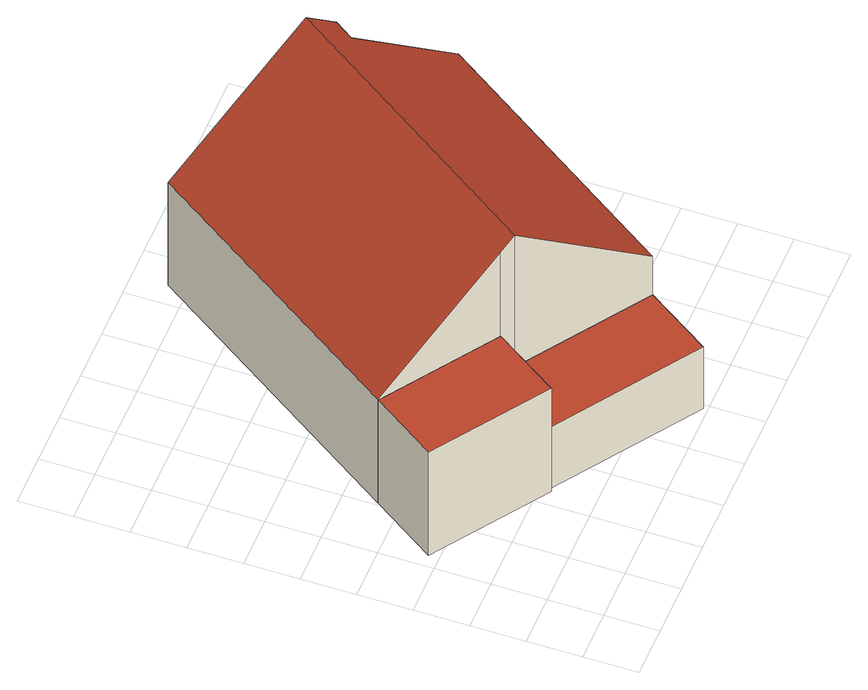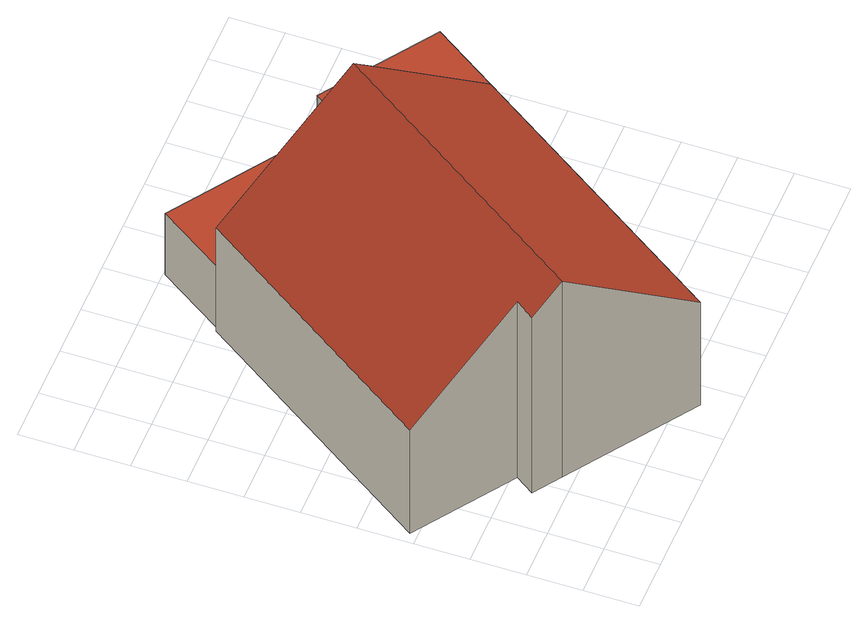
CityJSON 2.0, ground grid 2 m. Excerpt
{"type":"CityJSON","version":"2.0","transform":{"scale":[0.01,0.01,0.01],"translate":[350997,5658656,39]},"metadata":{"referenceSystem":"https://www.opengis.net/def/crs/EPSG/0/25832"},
"CityObjects":{
"building1":{"type":"Building","attributes":{"Gemeindeschluessel":"05315000","Geometrietyp2DReferenz":"3000","function":"31001_1010"},"address":[{"country":"Germany","locality":"Köln","thoroughfareNumber":"139","thoroughfareName":"Alte Neusser Landstr."}],"children":["building1-1","building1-2","building1-3"]},
"building1-1":{"type":"BuildingPart","attributes":{"roofType":"3100","measuredHeight":9.62,"storeysAboveGround":2},"parents":["building1"],"geometry":[{"type":"MultiSurface","lod":"2","boundaries":[[[0,1,2,3]],[[4,5,6,7]],[[8,9,5,4]],[[10,11,9,8]],[[12,13,11,10]],[[3,2,13,12]],[[0,3,12,10,8,14]],[[4,7,15,14,8]],[[1,16,17,6,5,9,11,13,2]],[[0,14,18,19]],[[20,16,1,21]],[[18,20,21,19]],[[20,22,17,16]],[[14,15,23,18]],[[18,23,22,20]],[[15,7,24]],[[6,17,24,7]]],"semantics":{"surfaces":[{"type":"WallSurface"},{"type":"RoofSurface"},{"type":"GroundSurface"},{"type":"ClosureSurface"}],"values":[0,0,0,0,0,0,1,1,2,0,0,3,0,0,3,0,3]}}]},
"building1-2":{"type":"BuildingPart","attributes":{"roofType":"1000","measuredHeight":5.06,"storeysAboveGround":2},"parents":["building1"],"geometry":[{"type":"MultiSurface","lod":"2","boundaries":[[[7,6,25,26]],[[26,25,27,28]],[[24,7,26,28]],[[6,17,27,25]],[[7,24,17,6]],[[22,29,27,17]],[[24,28,30,23]],[[23,30,29,22]]],"semantics":{"surfaces":[{"type":"WallSurface"},{"type":"RoofSurface"},{"type":"GroundSurface"},{"type":"ClosureSurface"}],"values":[0,0,1,2,3,0,0,3]}}]},
"building1-3":{"type":"BuildingPart","attributes":{"roofType":"1000","measuredHeight":2.99,"storeysAboveGround":2},"address":[{"country":"Germany","locality":"Köln","thoroughfareNumber":"139","thoroughfareName":"Alte Neusser Landstr."}],"parents":["building1"],"geometry":[{"type":"MultiSurface","lod":"2","boundaries":[[[31,32,21,19]],[[30,29,32,31]],[[19,23,30,31]],[[22,21,32,29]],[[30,23,22,29]],[[18,19,21,20]],[[23,18,20,22]]],"semantics":{"surfaces":[{"type":"WallSurface"},{"type":"RoofSurface"},{"type":"GroundSurface"},{"type":"ClosureSurface"}],"values":[0,0,1,2,3,3,3]}}]}
},
"vertices":[
[1134,252,578],[1134,252,72],[1760,1173,72],[1760,1173,578],[884,1873,577],[884,1873,72],[211,879,72],[211,879,578],[1347,1558,1033],[1347,1558,72],[1449,1489,932],[1449,1489,72],[1400,1418,933],[1400,1418,72],[672,566,1033],[623,599,985],[672,566,72],[623,599,72],[672,566,390],[1134,252,390],[672,566,90],[1134,252,90],[623,599,90],[623,599,390],[623,599,578],
[49,640,72],[49,640,578],[460,359,72],[460,359,578],[460,359,90],[460,359,390],
[972,12,390],[972,12,90]
]}
